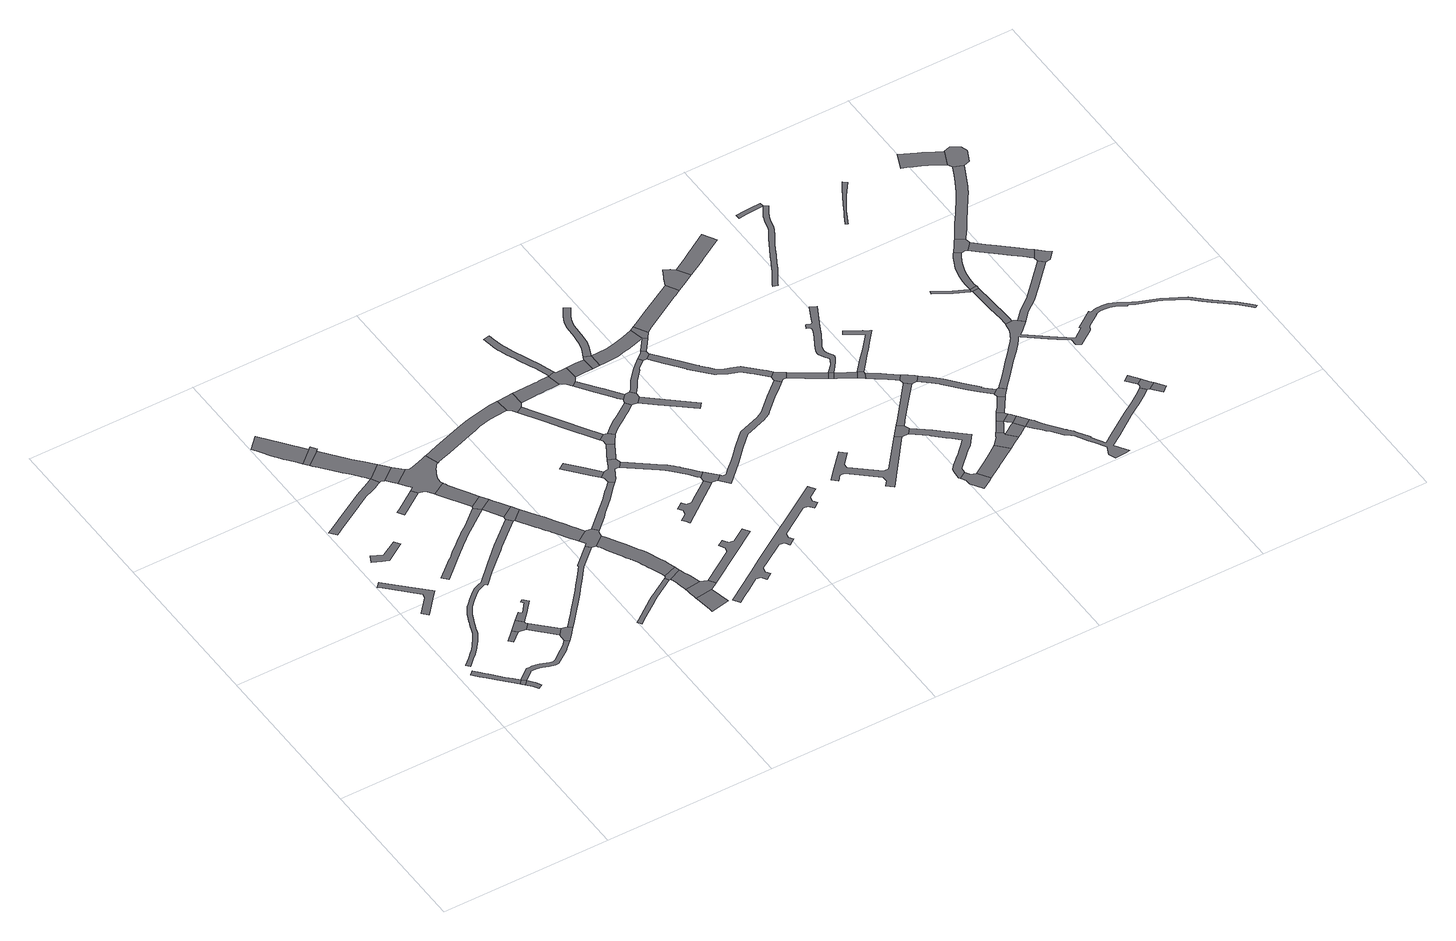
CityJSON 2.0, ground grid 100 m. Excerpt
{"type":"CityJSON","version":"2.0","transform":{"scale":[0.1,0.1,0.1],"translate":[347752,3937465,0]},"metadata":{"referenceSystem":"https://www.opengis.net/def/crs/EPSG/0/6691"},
"CityObjects":{
"road1":{"type":"Road","attributes":{"RoadStructureAttribute.sectionType":"1"},"geometry":[{"type":"MultiSurface","lod":"1","boundaries":[[[0,1,2,3,4,5,6,7,8,9,10,11,12,13]]]}]},
"road2":{"type":"Road","geometry":[{"type":"MultiSurface","lod":"1","boundaries":[[[14,15,16,0,13]]]}]},
"road3":{"type":"Road","attributes":{"RoadStructureAttribute.sectionType":"1"},"geometry":[{"type":"MultiSurface","lod":"1","boundaries":[[[17,18,19,20,21,16,15]]]}]},
"road4":{"type":"Road","attributes":{"RoadStructureAttribute.sectionType":"1"},"geometry":[{"type":"MultiSurface","lod":"1","boundaries":[[[22,23,24,25,26,27,28,29,30,31,32,33]]]}]},
"road5":{"type":"Road","attributes":{"RoadStructureAttribute.sectionType":"1"},"geometry":[{"type":"MultiSurface","lod":"1","boundaries":[[[16,34,35,36,37,38,39,40,41,42,43,44,45,46,47,48,49,50,51,52,53,54,55,56,57,58,59,60,61,62,63,64,0]]]}]},
"road6":{"type":"Road","attributes":{"RoadStructureAttribute.sectionType":"1"},"geometry":[{"type":"MultiSurface","lod":"1","boundaries":[[[65,66,67,68]]]}]},
"road7":{"type":"Road","attributes":{"RoadStructureAttribute.sectionType":"1"},"geometry":[{"type":"MultiSurface","lod":"1","boundaries":[[[69,70,71,72,73,74,75]]]}]},
"road8":{"type":"Road","geometry":[{"type":"MultiSurface","lod":"1","boundaries":[[[76,77,78,79,65,68,80]]]}]},
"road9":{"type":"Road","attributes":{"RoadStructureAttribute.sectionType":"1"},"geometry":[{"type":"MultiSurface","lod":"1","boundaries":[[[81,82,76,80]]]}]},
"road10":{"type":"Road","attributes":{"RoadStructureAttribute.sectionType":"1"},"geometry":[{"type":"MultiSurface","lod":"1","boundaries":[[[83,84,85,86,87,88,89,90,91,92,93,94,95,96,97,98,99,100,101,102,103,104,105,106,107,108,109,110,111,112,113,114,115,116,117,118,119,120,121,122,123,124,125,126,127,128,129,130,131,132,133,134,135,136,137,138,139,140,141,142,143]]]}]},
"road11":{"type":"Road","attributes":{"RoadStructureAttribute.sectionType":"1"},"geometry":[{"type":"MultiSurface","lod":"1","boundaries":[[[78,144,145,146,147,148,149,150,151,152,79]]]}]},
"road12":{"type":"Road","attributes":{"RoadStructureAttribute.sectionType":"1"},"geometry":[{"type":"MultiSurface","lod":"1","boundaries":[[[153,154,155,156,157,158,159,160,161,162,163,164,165,166,167,168,169]]]}]},
"road13":{"type":"Road","geometry":[{"type":"MultiSurface","lod":"1","boundaries":[[[82,81,51,50,170,171,172]]]}]},
"road14":{"type":"Road","attributes":{"function":"3","RoadStructureAttribute.sectionType":"1"},"geometry":[{"type":"MultiSurface","lod":"1","boundaries":[[[173,174,175,176,177,178,179,180,181,182,183,184,185]]]}]},
"road15":{"type":"Road","geometry":[{"type":"MultiSurface","lod":"1","boundaries":[[[186,187,182,181,188,189]]]}]},
"road16":{"type":"Road","attributes":{"function":"3","RoadStructureAttribute.sectionType":"1"},"geometry":[{"type":"MultiSurface","lod":"1","boundaries":[[[190,191,192,193,194,195,189,188,196,197,198,199,200,201,202,203,204,205,206,207,208,169]]]}]},
"road17":{"type":"Road","attributes":{"RoadStructureAttribute.sectionType":"1"},"geometry":[{"type":"MultiSurface","lod":"1","boundaries":[[[209,210,211,212,213]]]}]},
"road18":{"type":"Road","attributes":{"RoadStructureAttribute.sectionType":"1"},"geometry":[{"type":"MultiSurface","lod":"1","boundaries":[[[214,215,216,217,218,219,220,221,222,223,224,225,226,227,228,229,230,231,232,233,234,235,236,237,238,239,240,241,242,243,244,245,220,246,247]]]}]},
"road19":{"type":"Road","geometry":[{"type":"MultiSurface","lod":"1","boundaries":[[[168,248,249,250,251,252,190,169]]]}]},
"road20":{"type":"Road","attributes":{"RoadStructureAttribute.sectionType":"1"},"geometry":[{"type":"MultiSurface","lod":"1","boundaries":[[[171,253,254,255,256,257,258,259,260,261,262,263,264,265,266,267,268,269,270,271,272,273,172]]]}]},
"road21":{"type":"Road","attributes":{"function":"3","RoadStructureAttribute.sectionType":"1"},"geometry":[{"type":"MultiSurface","lod":"1","boundaries":[[[274,275,276,277,251,250,278,279,280]]]}]},
"road22":{"type":"Road","geometry":[{"type":"MultiSurface","lod":"1","boundaries":[[[281,282,283,284,285,286,287,288,289,290,291,292,293,294,295,296,297,298,299,300,301,302,303,304,280,279,305,306,307,209,213]]]}]},
"road23":{"type":"Road","attributes":{"function":"3","RoadStructureAttribute.sectionType":"1"},"geometry":[{"type":"MultiSurface","lod":"1","boundaries":[[[308,309,310,311,312,313,314,315,316,284,283,317,318]]]}]},
"road24":{"type":"Road","geometry":[{"type":"MultiSurface","lod":"1","boundaries":[[[219,308,318,221,220]]]}]},
"road25":{"type":"Road","attributes":{"RoadStructureAttribute.sectionType":"1"},"geometry":[{"type":"MultiSurface","lod":"1","boundaries":[[[319,320,321,322,323,324,325,326,327,328,329,330,331,332]]]}]},
"road26":{"type":"Road","geometry":[{"type":"MultiSurface","lod":"1","boundaries":[[[333,334,214,247,83,143]]]}]},
"road27":{"type":"Road","attributes":{"function":"3","RoadStructureAttribute.sectionType":"1"},"geometry":[{"type":"MultiSurface","lod":"1","boundaries":[[[335,336,337,338,339,340,341,342,334,333,343,344,345,346,347,348,349,350,351,352,353,354]]]}]},
"road28":{"type":"Road","geometry":[{"type":"MultiSurface","lod":"1","boundaries":[[[355,356,357,358,359,360,335,354,361,261,260]]]}]},
"road29":{"type":"Road","attributes":{"function":"3","RoadStructureAttribute.sectionType":"1"},"geometry":[{"type":"MultiSurface","lod":"1","boundaries":[[[362,363,364,365,366,367,368,369,370,371,372,357,356,373,374,375,376,377,378,379,380,381,382,383,384,385,386,387,388,389,390,391,392,393,394]]]}]},
"road30":{"type":"Road","attributes":{"function":"3","RoadStructureAttribute.sectionType":"1"},"geometry":[{"type":"MultiSurface","lod":"1","boundaries":[[[395,396,397,398,399,400,401]]]}]},
"road31":{"type":"Road","geometry":[{"type":"MultiSurface","lod":"1","boundaries":[[[393,402,319,332,403,404,405,406,394]]]}]},
"road32":{"type":"Road","attributes":{"function":"3","RoadStructureAttribute.sectionType":"1"},"geometry":[{"type":"MultiSurface","lod":"1","boundaries":[[[407,408,409,410,411,412,413,405,404,414,415,416,417,418,419,420]]]}]},
"road33":{"type":"Road","geometry":[{"type":"MultiSurface","lod":"1","boundaries":[[[421,422,407,420,423,424,425,395,401]]]}]},
"road34":{"type":"Road","attributes":{"RoadStructureAttribute.sectionType":"1"},"geometry":[{"type":"MultiSurface","lod":"1","boundaries":[[[426,427,428,429,430,431,432,433,434,435,436,437,299,298,438,439,440,441,442,443,444,445,446,447,448]]]}]},
"road35":{"type":"Road","attributes":{"RoadStructureAttribute.sectionType":"1"},"geometry":[{"type":"MultiSurface","lod":"1","boundaries":[[[449,450,451,452,360,359,453,454,455,456,457,458,459,460]]]}]},
"road36":{"type":"Road","attributes":{"RoadStructureAttribute.sectionType":"1"},"geometry":[{"type":"MultiSurface","lod":"1","boundaries":[[[461,462,463,464,465,466]]]}]},
"road37":{"type":"Road","attributes":{"RoadStructureAttribute.sectionType":"1"},"geometry":[{"type":"MultiSurface","lod":"1","boundaries":[[[421,467,468,469,470,471,472,473,474,475,422]]]}]},
"road38":{"type":"Road","geometry":[{"type":"MultiSurface","lod":"1","boundaries":[[[476,477,466,465,478,460,459,479,480,481,482,483,484,485]]]}]},
"road39":{"type":"Road","geometry":[{"type":"MultiSurface","lod":"1","boundaries":[[[486,487,488,489,426,448,490,491,492]]]}]},
"road40":{"type":"Road","attributes":{"RoadStructureAttribute.sectionType":"1"},"geometry":[{"type":"MultiSurface","lod":"1","boundaries":[[[493,494,495,496,492,491,497,498,499]]]}]},
"road41":{"type":"Road","attributes":{"RoadStructureAttribute.sectionType":"1"},"geometry":[{"type":"MultiSurface","lod":"1","boundaries":[[[500,501,502,503,504,505,506,485,484]]]}]},
"road42":{"type":"Road","attributes":{"RoadStructureAttribute.sectionType":"1"},"geometry":[{"type":"MultiSurface","lod":"1","boundaries":[[[507,508,509,510,511,512,513,514,515,516,517,518,519]]]}]},
"road43":{"type":"Road","attributes":{"RoadStructureAttribute.sectionType":"1"},"geometry":[{"type":"MultiSurface","lod":"1","boundaries":[[[520,521,522,523,524,525,526,527,528,529,530,531,532,533,534,535,536,537,538,539,540,541,542,543,544,545,546]]]}]},
"road44":{"type":"Road","geometry":[{"type":"MultiSurface","lod":"1","boundaries":[[[547,548,549,493,499,550,503,502]]]}]},
"road45":{"type":"Road","attributes":{"RoadStructureAttribute.sectionType":"1"},"geometry":[{"type":"MultiSurface","lod":"1","boundaries":[[[551,552,553,554,555,556,557,558,559,560,561,483,482,562,563,564,565,566,567,568]]]}]},
"road46":{"type":"Road","attributes":{"RoadStructureAttribute.sectionType":"1"},"geometry":[{"type":"MultiSurface","lod":"1","boundaries":[[[569,570,571,572,488,487,573,574,575,576,577,578,579]]]}]},
"road47":{"type":"Road","geometry":[{"type":"MultiSurface","lod":"1","boundaries":[[[580,551,568,519,518,581,582,583]]]}]},
"road48":{"type":"Road","attributes":{"RoadStructureAttribute.sectionType":"1"},"geometry":[{"type":"MultiSurface","lod":"1","boundaries":[[[584,585,586,587,588,589,590,591,592,593,549,548]]]}]},
"road49":{"type":"Road","attributes":{"RoadStructureAttribute.sectionType":"1"},"geometry":[{"type":"MultiSurface","lod":"1","boundaries":[[[594,595,596,597,598,599,600,601,602,603,604,605,606,607,608,609,610,611,612,613,614,615]]]}]},
"road50":{"type":"Road","geometry":[{"type":"MultiSurface","lod":"1","boundaries":[[[579,578,616,617,618,619,620,621,594,615]]]}]},
"road51":{"type":"Road","attributes":{"RoadStructureAttribute.sectionType":"1"},"geometry":[{"type":"MultiSurface","lod":"1","boundaries":[[[622,623,624,625,626,627,628,629,630,618,617]]]}]},
"road52":{"type":"Road","attributes":{"RoadStructureAttribute.sectionType":"1"},"geometry":[{"type":"MultiSurface","lod":"1","boundaries":[[[631,632,620,619,633,634,635]]]}]},
"road53":{"type":"Road","geometry":[{"type":"MultiSurface","lod":"1","boundaries":[[[636,637,627,626,638,589,588,639,640,641]]]}]},
"road54":{"type":"Road","geometry":[{"type":"MultiSurface","lod":"1","boundaries":[[[642,643,644,631,635]]]}]},
"road55":{"type":"Road","attributes":{"RoadStructureAttribute.sectionType":"1"},"geometry":[{"type":"MultiSurface","lod":"1","boundaries":[[[640,645,646,647,648,649,650,641]]]}]},
"road56":{"type":"Road","attributes":{"RoadStructureAttribute.sectionType":"1"},"geometry":[{"type":"MultiSurface","lod":"1","boundaries":[[[651,652,653,654,655,656,657,658,659,660,661,662,663,664,665,637,636]]]}]},
"road57":{"type":"Road","attributes":{"RoadStructureAttribute.sectionType":"1"},"geometry":[{"type":"MultiSurface","lod":"1","boundaries":[[[643,666,667,668,669,670,671,672,673,674,675,676,677,678,679,680,681,682,683,684,685,644]]]}]},
"road58":{"type":"Road","attributes":{"RoadStructureAttribute.sectionType":"1"},"geometry":[{"type":"MultiSurface","lod":"1","boundaries":[[[686,687,688,689,690,691,692,693,694,695,696,697,698,699,700,583,582,701,702,703,704,705,706,707,708,709,710,711,712,713,714,715,716]]]}]},
"road59":{"type":"Road","attributes":{"RoadStructureAttribute.sectionType":"1"},"geometry":[{"type":"MultiSurface","lod":"1","boundaries":[[[642,717,718,719,720,721,722,723,724,725,726,727,728,729,724,730,731,732,733,734,643]]]}]},
"road60":{"type":"Road","geometry":[{"type":"MultiSurface","lod":"1","boundaries":[[[735,727,726,736,659,658,737,738]]]}]},
"road61":{"type":"Road","geometry":[{"type":"MultiSurface","lod":"1","boundaries":[[[739,740,730,724,729]]]}]},
"road62":{"type":"Road","geometry":[{"type":"MultiSurface","lod":"1","boundaries":[[[741,742,743,744,745,746,747,748,749,750,751,752,753,754,755,756,757,758,759]]]}]},
"road63":{"type":"Road","attributes":{"RoadStructureAttribute.sectionType":"1"},"geometry":[{"type":"MultiSurface","lod":"1","boundaries":[[[737,760,761,762,763,764,765,766,767,768,769,770,771,772,773,774,775,776,777,778,779,780,781,782,783,784,785,786,787,788,789,790,738]]]}]},
"road64":{"type":"Road","attributes":{"RoadStructureAttribute.sectionType":"1"},"geometry":[{"type":"MultiSurface","lod":"1","boundaries":[[[739,791,792,793,794,795,796,797,798,740]]]}]},
"road65":{"type":"Road","geometry":[{"type":"MultiSurface","lod":"1","boundaries":[[[799,800,801,802,803,804,805,774,773,686,716]]]}]},
"road66":{"type":"Road","geometry":[{"type":"MultiSurface","lod":"1","boundaries":[[[806,807,808,809,810,811,812,813,814]]]}]},
"road67":{"type":"Road","attributes":{"RoadStructureAttribute.sectionType":"1"},"geometry":[{"type":"MultiSurface","lod":"1","boundaries":[[[815,816,817,818,819,820,801,800]]]}]},
"road68":{"type":"Road","geometry":[{"type":"MultiSurface","lod":"1","boundaries":[[[821,759,758,822,823,824]]]}]},
"road69":{"type":"Road","geometry":[{"type":"MultiSurface","lod":"1","boundaries":[[[825,826,819,818]]]}]},
"road70":{"type":"Road","attributes":{"RoadStructureAttribute.sectionType":"1"},"geometry":[{"type":"MultiSurface","lod":"1","boundaries":[[[827,828,829,830,831,832,833,834,835,836,837,838,839,840,841,842,843,808,807,844,845,846,847,848,849,850,851,852,853,854,823,822]]]}]},
"road71":{"type":"Road","geometry":[{"type":"MultiSurface","lod":"1","boundaries":[[[855,856,857,795,794,858,859,860,861,862]]]}]},
"road72":{"type":"Road","attributes":{"RoadStructureAttribute.sectionType":"1"},"geometry":[{"type":"MultiSurface","lod":"1","boundaries":[[[863,826,825,864,865,866]]]}]},
"road73":{"type":"Road","attributes":{"RoadStructureAttribute.sectionType":"1"},"geometry":[{"type":"MultiSurface","lod":"1","boundaries":[[[813,867,868,869,870,871,872,873,874,814]]]}]},
"road74":{"type":"Road","attributes":{"RoadStructureAttribute.sectionType":"1"},"geometry":[{"type":"MultiSurface","lod":"1","boundaries":[[[875,876,877,878,879,880,881,882,883,884,821,824]]]}]},
"road75":{"type":"Road","geometry":[{"type":"MultiSurface","lod":"1","boundaries":[[[885,866,865,886,887]]]}]},
"road76":{"type":"Road","attributes":{"RoadStructureAttribute.sectionType":"1"},"geometry":[{"type":"MultiSurface","lod":"1","boundaries":[[[886,888,889,890,891,892,893,894,895,887]]]}]},
"road77":{"type":"Road","geometry":[{"type":"MultiSurface","lod":"1","boundaries":[[[896,897,898,899,900,901,902,903,904,905,906,907,908,909,910,911,912,913,914,915,916,917,918,919,920,921,922,923,924,925,926,927,928,929,819,826]]]}]},
"road78":{"type":"Road","attributes":{"RoadStructureAttribute.sectionType":"1"},"geometry":[{"type":"MultiSurface","lod":"1","boundaries":[[[930,931,932,933,934,860,859,935,936,937,938,939]]]}]},
"road79":{"type":"Road","geometry":[{"type":"MultiSurface","lod":"1","boundaries":[[[940,941,942,943,872,871,944,945,946]]]}]},
"road80":{"type":"Road","geometry":[{"type":"MultiSurface","lod":"1","boundaries":[[[892,880,879,947,948,949,950,951,893]]]}]},
"road81":{"type":"Road","attributes":{"RoadStructureAttribute.sectionType":"1"},"geometry":[{"type":"MultiSurface","lod":"1","boundaries":[[[952,953,954,955,956,957,958,959,960,961,962,963,964,965,966,967,968,969,866,885]]]}]},
"road82":{"type":"Road","attributes":{"RoadStructureAttribute.sectionType":"1"},"geometry":[{"type":"MultiSurface","lod":"1","boundaries":[[[970,971,972,941,940,973,974,975,976]]]}]},
"road83":{"type":"Road","attributes":{"RoadStructureAttribute.sectionType":"1"},"geometry":[{"type":"MultiSurface","lod":"1","boundaries":[[[945,977,978,979,980,981,982,983,984,946]]]}]},
"road84":{"type":"Road","geometry":[{"type":"MultiSurface","lod":"1","boundaries":[[[985,970,976,986,987,988]]]}]},
"road85":{"type":"Road","attributes":{"RoadStructureAttribute.sectionType":"1"},"geometry":[{"type":"MultiSurface","lod":"1","boundaries":[[[989,990,991,992,993,994,986,976]]]}]},
"road86":{"type":"Road","attributes":{"RoadStructureAttribute.sectionType":"1"},"geometry":[{"type":"MultiSurface","lod":"1","boundaries":[[[995,996,997,998,999,1000,1001,949,948,1002,1003,1004,1005,1006,1007,1008,1009]]]}]},
"road87":{"type":"Road","geometry":[{"type":"MultiSurface","lod":"1","boundaries":[[[1010,1011,1012,992,991,980,979]]]}]},
"road88":{"type":"Road","attributes":{"RoadStructureAttribute.sectionType":"1"},"geometry":[{"type":"MultiSurface","lod":"1","boundaries":[[[1013,1014,1015,988,987,1016]]]}]},
"road89":{"type":"Road","geometry":[{"type":"MultiSurface","lod":"1","boundaries":[[[1017,1009,1008,1013,1016,1018,1019,1020]]]}]},
"road90":{"type":"Road","attributes":{"RoadStructureAttribute.sectionType":"1"},"geometry":[{"type":"MultiSurface","lod":"1","boundaries":[[[1021,1022,1023,1024,1025,1026,1027,1028,1029,1030,1031,1032,1033,1034,1035,1036,1037,1038,1039,1040,1041,1042,1043,1044,1045,1046,1047,1048,1049,1050,1051,1052,1053,1054,1055,1056,1057,1058,1059,1060,1061,1062,1063,1064,1065,1066,1067,1068,1069,1070,1071,1072,1073,1026,1074,1075,1076,1077,1078]]]}]},
"road91":{"type":"Road","attributes":{"RoadStructureAttribute.sectionType":"1"},"geometry":[{"type":"MultiSurface","lod":"1","boundaries":[[[1079,1080,1081,1082,1083,1084,1085,1086,1087,1088,1089,1090,1091,1092,1093,1094,1095,1096,1097,1098,1099,1010,979,1100,1101,1102,1103,1104,1105,1106,1107,1108,1109,1110,1111,1112,1113,1114,1115,1116,1117,1118,1119,1120,1121,1122,1123]]]}]},
"road92":{"type":"Road","attributes":{"RoadStructureAttribute.sectionType":"1"},"geometry":[{"type":"MultiSurface","lod":"1","boundaries":[[[1124,1125,1126,1127,1128,1129]]]}]},
"road93":{"type":"Road","geometry":[{"type":"MultiSurface","lod":"1","boundaries":[[[1130,1131,1132,1133,1134,1135,1136,1137,1138,1139,1140]]]}]},
"road94":{"type":"Road","geometry":[{"type":"MultiSurface","lod":"1","boundaries":[[[1128,1130,1140,1141,1129]]]}]},
"road95":{"type":"Road","attributes":{"RoadStructureAttribute.sectionType":"1"},"geometry":[{"type":"MultiSurface","lod":"1","boundaries":[[[1142,1143,1144,1145]]]}]},
"road96":{"type":"Road","geometry":[{"type":"MultiSurface","lod":"1","boundaries":[[[1122,1146,1147,1148,1142,1145,1149,1150,1123]]]}]},
"road97":{"type":"Road","attributes":{"RoadStructureAttribute.sectionType":"1"},"geometry":[{"type":"MultiSurface","lod":"1","boundaries":[[[1151,1152,1153,1154,1155,1156,1157,1158,1159,1160,1161,1162,1163,1164,1165,1166,1167,1168,1169,1170]]]}]},
"road98":{"type":"Road","attributes":{"RoadStructureAttribute.sectionType":"1"},"geometry":[{"type":"MultiSurface","lod":"1","boundaries":[[[1171,1172,1147,1146]]]}]},
"road99":{"type":"Road","attributes":{"RoadStructureAttribute.sectionType":"1"},"geometry":[{"type":"MultiSurface","lod":"1","boundaries":[[[1173,1174,1175,1176,1177,1178,1179,1180,1181,1129,1141,1182,1183,1184,1185,1186,1187,1188,1189,1190,1191,1192]]]}]},
"road100":{"type":"Road","attributes":{"RoadStructureAttribute.sectionType":"1"},"geometry":[{"type":"MultiSurface","lod":"1","boundaries":[[[1193,1194,1195,1196,1197,1198,1199,1200,1201,1202,1203,1204]]]}]},
"road101":{"type":"Road","geometry":[{"type":"MultiSurface","lod":"1","boundaries":[[[1205,1206,1207,1208,1209,1210,1211,1212,1173,1192]]]}]},
"road102":{"type":"Road","attributes":{"RoadStructureAttribute.sectionType":"1"},"geometry":[{"type":"MultiSurface","lod":"1","boundaries":[[[1203,1213,1136,1135,1214,1215,1216,1217,1218,1219,1220,1221,1222,1223,1224,1017,1020,1225,1226,1227,1228,1229,1230,1231,1232,1233,1234,1235,1236,1237,1238,1239,1240,1241,1242,1243,1244,1245,1246,1247,1248,1249,1250,1251,1252,1253,1254,1255,1256,1257,1258,1259,1260,1261,1262,1263,1264,1265,1266,1267,1268,1269,1270,1271,1272,1273,1274,1275,1276,1277,1278,1279,1280,1281,1282,1283,1284,1285,1286,1204]]]}]},
"road103":{"type":"Road","attributes":{"RoadStructureAttribute.sectionType":"1"},"geometry":[{"type":"MultiSurface","lod":"1","boundaries":[[[1287,1288,1289,1290,1291,1207,1206,1292,1293,1294,1295,1296,1297,1298,1299,1300]]]}]},
"road104":{"type":"Road","geometry":[{"type":"MultiSurface","lod":"1","boundaries":[[[1301,1302,1300,1299,1303,1199,1198,1304,1305]]]}]},
"road105":{"type":"Road","attributes":{"RoadStructureAttribute.sectionType":"1"},"geometry":[{"type":"MultiSurface","lod":"1","boundaries":[[[1306,1307,1308,1309,1310,1311,1312,1313,1314,1315,1316,1317,1318,1209,1208,1319,1320,1321,1322,1323,1324,1325,1326,1327,1328]]]}]},
"road106":{"type":"Road","attributes":{"RoadStructureAttribute.sectionType":"1"},"geometry":[{"type":"MultiSurface","lod":"1","boundaries":[[[1329,1330,1331,1332,1333,1334,1335,1336,1337,1338,1339]]]}]},
"road107":{"type":"Road","geometry":[{"type":"MultiSurface","lod":"1","boundaries":[[[1340,1341,1329,1339,1342,1306,1328,1343,1344]]]}]}
},
"vertices":[
[263,252,0],[234,284,0],[202,314,0],[153,369,0],[150,371,0],[144,378,0],[140,383,0],[107,420,0],[88,443,0],[64,423,0],[96,385,0],[120,358,0],[159,315,0],[243,228,0],
[250,221,0],[261,209,0],[285,231,0],
[290,178,0],[308,148,0],[334,163,0],[315,197,0],[300,214,0],
[13,1225,0],[63,1176,0],[178,1062,0],[171,1033,0],[93,947,0],[122,916,0],[224,1031,0],[241,1051,0],[232,1060,0],[105,1185,0],[31,1259,0],[5,1232,0],
[336,274,0],[343,279,0],[368,279,0],[373,278,0],[403,273,0],[407,272,0],[422,264,0],[440,258,0],[463,253,0],[475,250,0],[486,250,0],[492,251,0],[498,254,0],[510,261,0],[575,310,0],[594,327,0],[629,362,0],[609,381,0],[580,352,0],[528,311,0],[497,287,0],[493,283,0],[484,279,0],[479,277,0],[470,278,0],[461,280,0],[409,301,0],[388,305,0],[368,307,0],[351,308,0],[334,307,0],
[419,586,0],[363,531,0],[383,510,0],[442,562,0],
[131,1383,0],[166,1366,0],[281,1439,0],[259,1474,0],[164,1418,0],[101,1448,0],[81,1406,0],
[517,588,0],[509,595,0],[508,607,0],[475,641,0],[487,557,0],
[612,429,0],[643,467,0],
[838,1305,0],[682,1172,0],[584,1078,0],[479,977,0],[457,969,0],[422,953,0],[390,928,0],[360,900,0],[333,873,0],[322,861,0],[304,834,0],[295,820,0],[289,812,0],[278,783,0],[271,767,0],[264,749,0],[254,726,0],[248,709,0],[245,698,0],[242,688,0],[236,675,0],[222,650,0],[210,632,0],[194,612,0],[183,597,0],[175,586,0],[170,580,0],[147,557,0],[122,532,0],[80,494,0],[97,476,0],[139,514,0],[165,540,0],[188,563,0],[195,570,0],[203,582,0],[214,596,0],[230,617,0],[243,637,0],[259,664,0],[265,679,0],[272,702,0],[277,717,0],[287,740,0],[294,757,0],[301,774,0],[311,800,0],[324,820,0],[342,845,0],[351,855,0],[378,882,0],[406,909,0],[435,931,0],[466,946,0],[487,953,0],[497,944,0],[563,1009,0],[620,1061,0],[692,1125,0],[708,1142,0],[864,1275,0],
[555,656,0],[615,726,0],[593,747,0],[585,755,0],[573,743,0],[580,737,0],[586,730,0],[537,670,0],[520,685,0],
[376,1915,0],[289,1870,0],[188,1811,0],[171,1802,0],[143,1785,0],[50,1730,0],[31,1718,0],[13,1709,0],[44,1672,0],[104,1708,0],[194,1762,0],[317,1832,0],[368,1854,0],[393,1865,0],[423,1879,0],[434,1885,0],[410,1932,0],
[660,394,0],[698,438,0],[677,456,0],
[24,2424,0],[43,2396,0],[64,2361,0],[80,2336,0],[82,2333,0],[109,2298,0],[128,2275,0],[157,2238,0],[174,2217,0],[258,2292,0],[168,2404,0],[75,2520,0],[7,2448,0],
[295,2269,0],[273,2302,0],[198,2187,0],[286,2258,0],
[496,2005,0],[486,2016,0],[444,2065,0],[404,2110,0],[389,2126,0],[289,2254,0],[209,2173,0],[230,2148,0],[251,2121,0],[275,2092,0],[313,2048,0],[336,2025,0],[353,2004,0],[358,1998,0],[374,1977,0],[379,1971,0],[384,1966,0],[389,1959,0],[402,1944,0],
[538,1748,0],[416,1665,0],[391,1648,0],[415,1613,0],[561,1713,0],
[910,1373,0],[899,1390,0],[876,1425,0],[861,1448,0],[859,1451,0],[844,1476,0],[773,1433,0],[737,1465,0],[634,1378,0],[586,1342,0],[582,1339,0],[546,1308,0],[523,1287,0],[500,1269,0],[481,1254,0],[464,1238,0],[445,1219,0],[432,1209,0],[390,1172,0],[322,1113,0],[351,1084,0],[430,1153,0],[458,1178,0],[472,1190,0],[492,1209,0],[507,1223,0],[525,1238,0],[548,1257,0],[572,1278,0],[607,1308,0],[658,1346,0],[723,1395,0],[782,1418,0],[838,1326,0],
[445,1890,0],[464,1883,0],[465,1883,0],[546,1949,0],[522,1975,0],
[726,471,0],[729,473,0],[861,630,0],[897,675,0],[921,704,0],[987,789,0],[1086,881,0],[1099,891,0],[1075,917,0],[968,818,0],[964,814,0],[968,809,0],[932,763,0],[902,724,0],[890,710,0],[879,697,0],[856,667,0],[783,580,0],[777,572,0],[745,535,0],[713,498,0],
[598,1899,0],[589,1905,0],[583,1910,0],[571,1922,0],[492,1852,0],[509,1831,0],[599,1898,0],
[584,1707,0],[603,1701,0],[629,1660,0],[707,1710,0],[702,1724,0],[703,1740,0],[705,1757,0],[711,1772,0],[716,1783,0],[722,1795,0],[728,1805,0],[731,1812,0],[735,1818,0],[741,1826,0],[746,1833,0],[751,1839,0],[761,1846,0],[768,1850,0],[741,1928,0],[740,1927,0],[718,1919,0],[686,1908,0],[641,1894,0],[621,1890,0],[510,1829,0],[538,1791,0],[560,1763,0],
[814,1525,0],[777,1586,0],[758,1616,0],[750,1629,0],[733,1658,0],[729,1664,0],[720,1680,0],[714,1697,0],[712,1700,0],[640,1642,0],[743,1481,0],
[1294,495,0],[1173,421,0],[1156,410,0],[1146,402,0],[1143,400,0],[1014,305,0],[999,293,0],[1015,272,0],[1059,304,0],[1158,378,0],[1162,380,0],[1172,388,0],[1187,398,0],[1308,472,0],
[871,1275,0],[936,1333,0],
[1137,1014,0],[1126,1031,0],[1111,1057,0],[1095,1082,0],[1081,1106,0],[1042,1169,0],[1014,1215,0],[991,1249,0],[938,1173,0],[946,1161,0],[946,1160,0],[967,1126,0],[982,1108,0],[989,1096,0],[998,1079,0],[1011,1057,0],[1032,1022,0],[1042,1008,0],[1064,975,0],[1069,968,0],
[1119,888,0],[1125,887,0],[1187,940,0],[1191,970,0],[1200,978,0],[1172,1008,0],[1092,932,0],
[1373,575,0],[1364,604,0],[1353,627,0],[1341,657,0],[1330,683,0],[1318,712,0],[1308,734,0],[1293,757,0],[1261,815,0],[1239,851,0],[1203,915,0],[1132,878,0],[1138,866,0],[1149,848,0],[1157,831,0],[1168,809,0],[1178,788,0],[1190,769,0],[1198,754,0],[1209,732,0],[1221,712,0],[1223,709,0],[1229,699,0],[1237,681,0],[1244,666,0],[1253,646,0],[1263,619,0],[1265,615,0],[1277,585,0],[1290,557,0],[1299,531,0],[1305,510,0],[1383,540,0],
[1353,282,0],[1354,276,0],[1367,173,0],[1371,156,0],[1482,179,0],[1481,181,0],[1455,296,0],
[1304,502,0],[1314,475,0],[1317,474,0],[1392,509,0],[1384,537,0],
[1434,378,0],[1427,401,0],[1425,411,0],[1415,443,0],[1410,455,0],[1402,476,0],[1394,501,0],[1320,466,0],[1321,464,0],[1326,448,0],[1331,427,0],[1336,404,0],[1342,371,0],[1342,366,0],
[1500,325,0],[1476,363,0],[1345,347,0],[1347,331,0],[1351,301,0],
[1270,2074,0],[1268,2074,0],[1264,2073,0],[1220,2068,0],[1187,2062,0],[1178,2060,0],[1142,2053,0],[1103,2046,0],[1055,2034,0],[1034,2027,0],[964,2005,0],[825,1957,0],[778,1853,0],[824,1868,0],[836,1872,0],[893,1891,0],[1043,1944,0],[1053,1948,0],[1095,1963,0],[1165,1979,0],[1185,1982,0],[1208,1984,0],[1277,1990,0],
[1389,1215,0],[1387,1214,0],[1336,1160,0],[1228,1060,0],[1273,1045,0],[1299,1074,0],[1306,1081,0],[1344,1119,0],[1373,1146,0],[1435,1213,0],[1458,1237,0],[1433,1261,0],
[1391,1409,0],[1311,1502,0],[1275,1475,0],[1390,1340,0],[1419,1306,0],[1454,1336,0],
[1702,456,0],[1855,556,0],[1830,593,0],[1748,540,0],[1718,546,0],[1698,577,0],[1661,553,0],[1681,521,0],[1674,492,0],
[1494,1356,0],[1484,1339,0],[1432,1291,0],[1476,1257,0],[1515,1324,0],[1538,1322,0],[1540,1321,0],[1565,1352,0],[1558,1382,0],[1518,1402,0],
[1369,1995,0],[1370,1997,0],[1368,2081,0],[1338,2080,0],[1295,1976,0],[1313,1948,0],[1352,1972,0],
[1602,1572,0],[1536,1676,0],[1488,1754,0],[1397,1900,0],[1396,1815,0],[1449,1731,0],[1563,1548,0],
[1568,1400,0],[1584,1429,0],[1613,1479,0],[1574,1501,0],[1540,1442,0],[1528,1422,0],[1528,1420,0],
[1757,930,0],[1715,899,0],[1710,900,0],[1685,903,0],[1668,926,0],[1628,896,0],[1645,873,0],[1641,843,0],[1600,812,0],[1614,794,0],[1627,776,0],[1880,967,0],[1853,1003,0],
[1563,157,0],[1617,192,0],[1689,240,0],[1718,235,0],[1738,207,0],[1775,234,0],[1757,258,0],[1766,290,0],[1801,313,0],[1928,394,0],[1958,388,0],[1977,361,0],[2014,387,0],[1996,412,0],[2001,442,0],[2178,557,0],[2208,553,0],[2230,526,0],[2265,554,0],[2247,576,0],[2252,606,0],[2310,644,0],[2285,681,0],[1774,350,0],[1694,297,0],[1505,172,0],[1529,135,0],
[1619,1489,0],[1653,1538,0],[1626,1567,0],[1574,1531,0],
[1884,1061,0],[1872,1073,0],[1869,1077,0],[1844,1111,0],[1807,1151,0],[1804,1155,0],[1799,1161,0],[1783,1179,0],[1758,1202,0],[1755,1205,0],[1746,1213,0],[1708,1192,0],[1720,1183,0],[1730,1173,0],[1754,1151,0],[1813,1086,0],[1841,1047,0],[1855,1033,0],
[1533,2086,0],[1525,2086,0],[1508,2085,0],[1442,2083,0],[1452,2004,0],[1475,2004,0],[1493,2005,0],[1534,2006,0],[1559,2006,0],[1609,2008,0],[1592,2089,0],
[1935,1008,0],[1886,972,0],[1916,968,0],[1947,994,0],
[1687,1569,0],[1763,1622,0],[1765,1623,0],[1795,1644,0],[1843,1679,0],[1819,1712,0],[1772,1677,0],[1737,1655,0],[1694,1626,0],[1668,1606,0],
[1635,2103,0],[1619,2143,0],[1605,2187,0],[1593,2218,0],[1592,2218,0],[1566,2285,0],[1541,2344,0],[1525,2389,0],[1516,2414,0],[1503,2473,0],[1497,2508,0],[1460,2502,0],[1475,2413,0],[1480,2393,0],[1481,2392,0],[1483,2384,0],[1498,2342,0],[1522,2290,0],[1525,2280,0],[1557,2203,0],[1569,2175,0],[1598,2089,0],
[1637,1995,0],[1661,1962,0],[1692,1985,0],[1708,2011,0],[1704,2093,0],[1639,2090,0],
[1729,1869,0],[1767,1816,0],[1804,1766,0],[1806,1762,0],[1828,1737,0],[1855,1766,0],[1830,1799,0],[1782,1864,0],[1767,1884,0],
[1814,2097,0],[1762,2096,0],[1710,2012,0],[1762,2014,0],[1817,2015,0],
[1907,1740,0],[1887,1767,0],[1827,1731,0],[1849,1682,0],[1878,1676,0],[1908,1710,0],
[1861,2017,0],[1860,2100,0],[1823,2116,0],
[1959,1607,0],[1985,1585,0],[2126,1468,0],[2155,1502,0],[1988,1641,0],[1966,1660,0],
[1924,1758,0],[1937,1778,0],[1962,1816,0],[2018,1878,0],[2014,1882,0],[2017,1885,0],[2023,1890,0],[2070,1930,0],[2052,1952,0],[2018,1922,0],[2008,1914,0],[1998,1905,0],[1936,1839,0],[1926,1822,0],[1900,1780,0],
[1885,2158,0],[1897,2196,0],[1903,2244,0],[1909,2337,0],[1915,2368,0],[1922,2387,0],[1933,2411,0],[1957,2449,0],[1964,2460,0],[1931,2482,0],[1906,2442,0],[1898,2430,0],[1885,2403,0],[1876,2379,0],[1869,2343,0],[1865,2269,0],[1863,2247,0],[1858,2205,0],[1857,2202,0],[1848,2172,0],
[2561,1441,0],[2493,1382,0],[2469,1361,0],[2423,1318,0],[2377,1275,0],[2341,1256,0],[2214,1211,0],[2209,1209,0],[2141,1142,0],[2125,1127,0],[2077,1078,0],[2052,1053,0],[2005,1008,0],[1977,981,0],[1957,982,0],[1963,912,0],[2033,979,0],[2080,1024,0],[2154,1099,0],[2161,1106,0],[2230,1174,0],[2263,1186,0],[2290,1195,0],[2341,1213,0],[2358,1219,0],[2401,1243,0],[2414,1255,0],[2415,1256,0],[2496,1331,0],[2539,1369,0],[2587,1411,0],
[1890,2018,0],[1896,2018,0],[1958,2022,0],[1978,2025,0],[2026,2035,0],[2048,2040,0],[2115,2058,0],[2154,2072,0],[2101,1999,0],[2097,1994,0],[2120,1977,0],[2158,2030,0],[2177,2055,0],[2137,2154,0],[2079,2133,0],[2017,2116,0],[1956,2105,0],[1907,2101,0],
[2119,1959,0],[2088,1981,0],[2090,1928,0],[2123,1954,0],
[2204,2093,0],[2161,2167,0],
[2707,567,0],[2678,569,0],[2531,693,0],[2532,719,0],[2591,784,0],[2559,813,0],[2455,704,0],[2414,658,0],[2442,632,0],[2454,646,0],[2467,661,0],[2496,664,0],[2537,626,0],[2649,528,0],[2651,498,0],[2627,468,0],[2662,439,0],[2890,733,0],[2861,757,0],
[2155,1844,0],[2156,1844,0],[2226,1754,0],[2228,1752,0],[2268,1709,0],[2324,1647,0],[2333,1640,0],[2335,1639,0],[2388,1611,0],[2434,1594,0],[2450,1588,0],[2486,1553,0],[2492,1548,0],[2563,1471,0],[2592,1499,0],[2568,1525,0],[2540,1554,0],[2520,1576,0],[2472,1623,0],[2419,1641,0],[2393,1651,0],[2373,1660,0],[2353,1673,0],[2325,1706,0],[2325,1707,0],[2304,1730,0],[2293,1741,0],[2293,1742,0],[2288,1748,0],[2234,1816,0],[2126,1950,0],
[2237,2113,0],[2460,2244,0],[2473,2250,0],[2507,2270,0],[2466,2341,0],[2459,2337,0],[2290,2241,0],[2182,2179,0],
[2603,1424,0],[2623,1425,0],[2645,1459,0],[2638,1464,0],[2632,1468,0],[2631,1468,0],[2602,1488,0],
[3042,307,0],[3024,337,0],[2982,309,0],[3000,281,0],[3002,250,0],[3047,181,0],[3095,213,0],[3118,228,0],[3073,298,0],
[2706,1369,0],[2751,1341,0],[2790,1316,0],[2806,1306,0],[2827,1340,0],[2727,1403,0],
[2914,822,0],[2932,735,0],[2959,767,0],[2947,795,0],
[2830,1291,0],[2852,1325,0],
[2991,688,0],[3019,665,0],[3025,660,0],[3083,605,0],[3106,583,0],[3143,549,0],[3122,523,0],[3096,497,0],[3089,491,0],[3081,483,0],[3068,469,0],[3058,460,0],[3008,414,0],[2983,387,0],[2981,368,0],[2980,357,0],[2977,316,0],[3027,369,0],[3036,378,0],[3107,447,0],[3110,451,0],[3125,464,0],[3156,492,0],[3207,555,0],[3187,573,0],[3119,635,0],[3116,637,0],[3052,693,0],
[2493,2399,0],[2488,2389,0],[2474,2359,0],[2564,2303,0],[2619,2335,0],[2576,2409,0],[2552,2428,0],[2515,2445,0],
[2865,1316,0],[2844,1282,0],[2933,1228,0],[2957,1267,0],
[3173,263,0],[3198,279,0],[3202,283,0],[3248,311,0],[3323,360,0],[3261,423,0],[3217,392,0],[3156,350,0],
[2965,821,0],[2971,828,0],[3061,940,0],[3122,1010,0],[3146,1039,0],[3114,1068,0],[3108,1060,0],[3049,988,0],[2935,847,0],[2917,825,0],
[2986,1248,0],[2968,1202,0],[2986,1238,0],
[3009,1172,0],[3026,1160,0],[3029,1158,0],[3093,1110,0],[3110,1098,0],[3134,1130,0],[3076,1173,0],[3052,1191,0],
[2879,1361,0],[2902,1390,0],[2918,1415,0],[2923,1428,0],[2920,1438,0],[2910,1454,0],[2901,1474,0],[2897,1493,0],[2902,1521,0],[2919,1549,0],[2944,1592,0],[2953,1609,0],[2957,1617,0],[2988,1679,0],[3044,1789,0],[3007,1808,0],[2970,1731,0],[2955,1699,0],[2949,1697,0],[2926,1704,0],[2922,1705,0],[2909,1683,0],[2927,1672,0],[2934,1661,0],[2927,1642,0],[2908,1605,0],[2881,1555,0],[2862,1515,0],[2856,1499,0],[2858,1484,0],[2874,1453,0],[2889,1430,0],[2889,1418,0],[2868,1383,0],
[2709,2488,0],[2705,2486,0],[2662,2459,0],[2634,2443,0],[2633,2443,0],[2706,2385,0],[2730,2399,0],[2738,2404,0],[2874,2486,0],[2829,2562,0],
[3352,476,0],[3318,498,0],[3305,478,0],[3300,469,0],[3356,381,0],[3401,410,0],[3354,464,0],
[3148,1040,0],[3180,1043,0],[3206,1074,0],[3194,1084,0],[3165,1108,0],
[3035,1306,0],[3037,1309,0],[3074,1354,0],[3084,1366,0],[3093,1376,0],[3125,1415,0],[3186,1488,0],[3179,1492,0],[3166,1498,0],[3145,1512,0],[3058,1565,0],[3044,1542,0],[3128,1490,0],[3144,1480,0],[3082,1407,0],[3061,1381,0],[3027,1345,0],[3016,1334,0],
[3366,573,0],[3353,552,0],[3326,510,0],[3366,500,0],[3380,523,0],[3385,531,0],[3398,552,0],
[3417,421,0],[3463,453,0],[3471,458,0],[3431,516,0],[3417,507,0],[3406,499,0],[3397,493,0],[3385,485,0],
[3369,577,0],[3446,588,0],[3434,604,0],[3400,626,0],
[3412,539,0],[3420,533,0],[3435,519,0],[3475,549,0],[3462,567,0],[3457,573,0],
[3444,817,0],[3436,826,0],[3440,830,0],[3377,901,0],[3303,985,0],[3250,1036,0],[3241,1044,0],[3219,1010,0],[3223,1006,0],[3269,962,0],[3274,957,0],[3370,848,0],[3415,801,0],[3467,749,0],[3493,772,0],
[3517,493,0],[3499,518,0],[3488,533,0],
[3470,725,0],[3426,658,0],[3403,630,0],[3503,701,0],
[3511,776,0],[3509,710,0],[3532,739,0],[3541,749,0],
[3057,2561,0],[3085,2563,0],[3109,2565,0],[3147,2568,0],[3198,2571,0],[3209,2572,0],[3199,2555,0],[3179,2525,0],[3171,2509,0],[3166,2501,0],[3165,2498,0],[3156,2471,0],[3153,2457,0],[3151,2448,0],[3144,2423,0],[3144,2422,0],[3135,2402,0],[3122,2379,0],[3103,2349,0],[3084,2317,0],[3064,2279,0],[3042,2237,0],[3019,2193,0],[2996,2150,0],[2989,2138,0],[2968,2105,0],[2949,2074,0],[2936,2052,0],[2930,2039,0],[2958,2028,0],[2962,2039,0],[2975,2059,0],[2993,2089,0],[3015,2123,0],[3022,2136,0],[3045,2179,0],[3068,2223,0],[3091,2266,0],[3110,2302,0],[3129,2334,0],[3147,2364,0],[3156,2380,0],[3161,2389,0],[3162,2391,0],[3172,2413,0],[3180,2442,0],[3185,2463,0],[3189,2478,0],[3192,2486,0],[3197,2495,0],[3204,2509,0],[3224,2539,0],[3235,2558,0],[3208,2597,0],[3149,2594,0],[3089,2590,0],[3072,2588,0],[3055,2587,0],
[4097,364,0],[4032,319,0],[3956,270,0],[3815,170,0],[3759,130,0],[3713,208,0],[3712,209,0],[3718,212,0],[3714,217,0],[3672,286,0],[3665,296,0],[3643,321,0],[3641,324,0],[3639,323,0],[3623,345,0],[3610,362,0],[3589,390,0],[3571,416,0],[3550,447,0],[3534,471,0],[3531,475,0],[3505,423,0],[3515,411,0],[3534,389,0],[3547,374,0],[3565,355,0],[3608,298,0],[3638,277,0],[3640,274,0],[3652,260,0],[3690,193,0],[3709,167,0],[3748,102,0],[3725,52,0],[3741,10,0],[3803,14,0],[3832,21,0],[3781,97,0],[3848,144,0],[3977,235,0],[4028,269,0],[4054,286,0],[4121,332,0],[4151,355,0],[4125,387,0],
[3698,1514,0],[3597,1572,0],[3590,1554,0],[3689,1498,0],[3772,1459,0],[3779,1476,0],
[3781,1455,0],[3787,1352,0],[3789,1296,0],[3795,1203,0],[3796,1173,0],[3795,1159,0],[3835,1163,0],[3836,1178,0],[3835,1205,0],[3827,1352,0],[3821,1457,0],
[3820,1478,0],
[4164,440,0],[4122,497,0],[4087,471,0],[4133,417,0],
[4166,353,0],[4206,382,0],[4191,403,0],[4133,410,0],[4133,393,0],
[3634,2480,0],[3613,2445,0],[3603,2427,0],[3590,2406,0],[3569,2367,0],[3548,2329,0],[3542,2317,0],[3524,2286,0],[3495,2232,0],[3508,2225,0],[3513,2238,0],[3529,2268,0],[3553,2312,0],[3554,2314,0],[3568,2335,0],[3583,2360,0],[3611,2404,0],[3612,2407,0],[3672,2489,0],[3649,2505,0],
[4213,296,0],[4249,325,0],
[3853,1753,0],[3850,1749,0],[3833,1723,0],[3817,1691,0],[3801,1653,0],[3791,1619,0],[3783,1583,0],[3779,1546,0],[3778,1517,0],[3818,1501,0],[3818,1515,0],[3819,1543,0],[3823,1578,0],[3830,1608,0],[3840,1640,0],[3853,1674,0],[3860,1684,0],[3869,1704,0],[3882,1724,0],[3885,1730,0],
[3905,1132,0],[3944,1175,0],[4016,1230,0],[4082,1296,0],[4117,1336,0],[4217,1441,0],[4187,1467,0],[4088,1364,0],[3989,1261,0],[3917,1205,0],[3863,1150,0],[3893,1120,0],
[3915,1734,0],[3924,1727,0],[3963,1772,0],[3959,1802,0],[3911,1834,0],[3903,1823,0],[3887,1800,0],[3882,1793,0],
[3842,1160,0],[3794,1149,0],[3789,1125,0],[3783,1102,0],[3773,1080,0],[3765,1065,0],[3762,1059,0],[3747,1037,0],[3736,1025,0],[3678,960,0],[3652,932,0],[3572,841,0],[3547,755,0],[3605,818,0],[3681,905,0],[3733,958,0],[3766,998,0],[3788,1025,0],[3800,1045,0],[3810,1038,0],[3921,948,0],[3958,919,0],[4019,876,0],[4020,837,0],[4045,819,0],[4139,885,0],[4156,916,0],[4230,969,0],[4227,972,0],[4258,980,0],[4289,981,0],[4316,978,0],[4355,963,0],[4399,936,0],[4408,943,0],[4421,935,0],[4440,923,0],[4488,906,0],[4564,880,0],[4573,875,0],[4689,813,0],[4744,760,0],[4779,727,0],[4874,650,0],[4880,646,0],[4937,589,0],[4945,580,0],[4951,575,0],[4967,584,0],[4959,592,0],[4950,601,0],[4892,660,0],[4791,740,0],[4757,773,0],[4745,784,0],[4743,786,0],[4699,828,0],[4571,896,0],[4485,927,0],[4448,940,0],[4434,949,0],[4369,989,0],[4325,1006,0],[4290,1011,0],[4252,1010,0],[4215,999,0],[4209,1009,0],[4102,933,0],[4109,926,0],[4045,880,0],[3969,934,0],[3936,960,0],[3821,1052,0],[3846,1074,0],
[4204,1560,0],[4202,1562,0],[4158,1601,0],[4067,1681,0],[4024,1719,0],[3971,1686,0],[4027,1636,0],[4096,1575,0],[4142,1535,0],[4156,1523,0],[4160,1519,0],[4166,1514,0],[4185,1497,0],[4217,1549,0],
[4287,1487,0],[4258,1514,0],[4187,1472,0],[4218,1441,0],[4247,1442,0],
[4191,2294,0],[4180,2271,0],[4174,2258,0],[4154,2218,0],[4143,2194,0],[4123,2157,0],[4105,2125,0],[4083,2090,0],[4019,1996,0],[3973,1929,0],[3935,1872,0],[3930,1864,0],[3921,1850,0],[3965,1810,0],[4007,1868,0],[4022,1894,0],[4038,1918,0],[4133,2056,0],[4156,2092,0],[4170,2118,0],[4178,2131,0],[4198,2169,0],[4248,2274,0],
[4217,2416,0],[4178,2437,0],[4115,2471,0],[4096,2481,0],[4000,2529,0],[3960,2430,0],[3989,2418,0],[4019,2406,0],[4058,2387,0],[4091,2371,0],[4176,2325,0],
[4308,2398,0],[4257,2430,0],[4178,2323,0],[4287,2286,0],[4320,2359,0]
]}
